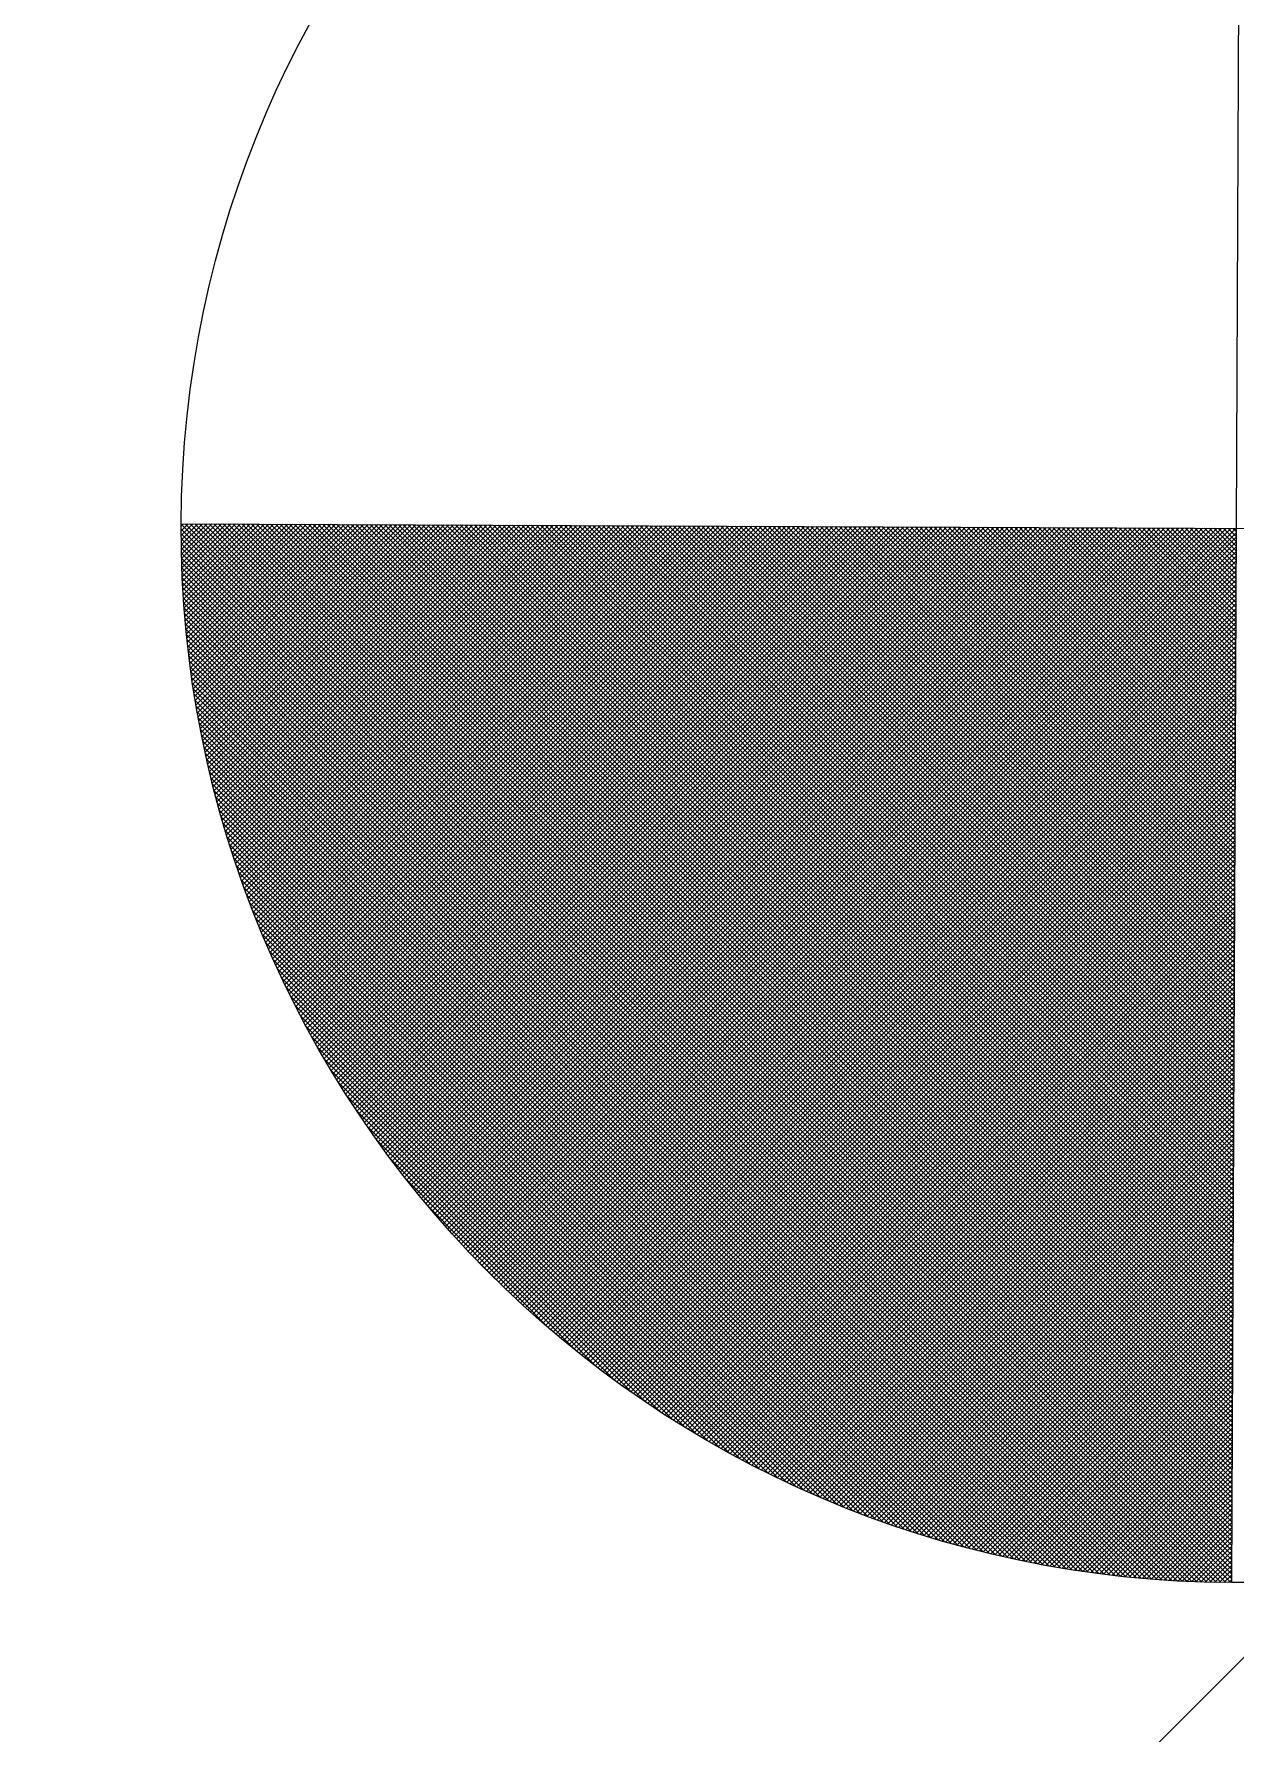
# Model space of a CAD drawing. Header units: inches. Extents: x 567115 to 582893, y 124948 to 133566.
# Drawn here: x 580458.84 to 580460.602, y 130661.039 to 130663.533 of the extents above; entities that cross this region are included whole.
import ezdxf

# ---------------------------------------------------------------- set-up
doc = ezdxf.new("R2010")
doc.units = ezdxf.units.IN
doc.header["$MEASUREMENT"] = 0
for name, color, linetype in [('BOARD', 3, 'Continuous'), ('kazeb', 15, 'Continuous'), ('LIGHTING', 3, 'Continuous')]:
    doc.layers.add(name, color=color, linetype=linetype)

# ---------------------------------------------------------------- blocks, each defined once
blk = doc.blocks.new('BOARD1')
at = {"layer": 'BOARD', "color": 30}
for p, q in [((-9.994, -31.2997), (-9.994, -27.1122)), ((-12.0878, -29.2059), (-7.9003, -29.2059)), ((-9.994, -29.2122), (-9.9878, -29.2059)), ((-9.994, -29.2216), (-9.9784, -29.2059)), ((-9.994, -29.231), (-9.969, -29.2059)), ((-9.994, -29.2404), (-9.9596, -29.2059)), ((-9.994, -29.2498), (-9.9502, -29.2059)), ((-9.994, -29.2592), (-9.9408, -29.2059)), ((-9.994, -29.2686), (-9.9313, -29.2059)), ((-9.994, -29.2781), (-9.9219, -29.2059)), ((-9.994, -29.2875), (-9.9125, -29.2059)), ((-9.994, -29.2969), (-9.9031, -29.2059)), ((-9.994, -29.3063), (-9.8937, -29.2059)), ((-9.994, -29.3157), (-9.8843, -29.2059)), ((-9.994, -29.3251), (-9.8749, -29.2059)), ((-9.994, -29.3345), (-9.8655, -29.2059)), ((-9.994, -29.3439), (-9.8561, -29.2059)), ((-9.994, -29.3533), (-9.8467, -29.2059)), ((-9.994, -29.3627), (-9.8373, -29.2059)), ((-9.994, -29.3721), (-9.8278, -29.2059)), ((-9.994, -29.3816), (-9.8184, -29.2059)), ((-9.994, -29.391), (-9.809, -29.2059)), ((-9.994, -29.4004), (-9.7996, -29.2059)), ((-9.994, -29.4098), (-9.7902, -29.2059)), ((-9.994, -29.4192), (-9.7808, -29.2059)), ((-9.994, -29.4286), (-9.7714, -29.2059)), ((-9.994, -29.438), (-9.762, -29.2059)), ((-9.994, -29.4474), (-9.7526, -29.2059)), ((-9.994, -29.4568), (-9.7432, -29.2059)), ((-9.994, -29.4662), (-9.7338, -29.2059)), ((-9.994, -29.4756), (-9.7244, -29.2059)), ((-9.994, -29.485), (-9.7149, -29.2059)), ((-9.994, -29.4945), (-9.7055, -29.2059)), ((-9.994, -29.5039), (-9.6961, -29.2059)), ((-9.994, -29.5133), (-9.6867, -29.2059)), ((-9.994, -29.5227), (-9.6773, -29.2059)), ((-9.994, -29.5321), (-9.6679, -29.2059)), ((-9.994, -29.5415), (-9.6585, -29.2059)), ((-9.994, -29.5509), (-9.6491, -29.2059)), ((-9.994, -29.5603), (-9.6397, -29.2059)), ((-9.994, -29.5697), (-9.6303, -29.2059)), ((-9.994, -29.5791), (-9.6209, -29.2059)), ((-9.994, -29.5885), (-9.6115, -29.2059)), ((-9.994, -29.5979), (-9.602, -29.2059)), ((-9.994, -29.6074), (-9.5926, -29.2059)), ((-9.994, -29.6168), (-9.5832, -29.2059)), ((-9.994, -29.6262), (-9.5738, -29.2059)), ((-9.994, -29.6356), (-9.5644, -29.2059)), ((-9.994, -29.645), (-9.555, -29.2059)), ((-9.994, -29.6544), (-9.5456, -29.2059)), ((-9.994, -29.6638), (-9.5362, -29.2059)), ((-9.994, -29.6732), (-9.5268, -29.2059)), ((-9.994, -29.6826), (-9.5174, -29.2059)), ((-9.994, -29.692), (-9.508, -29.2059)), ((-9.994, -29.7014), (-9.4986, -29.2059)), ((-9.994, -29.7108), (-9.4891, -29.2059)), ((-9.994, -29.7203), (-9.4797, -29.2059)), ((-9.994, -29.7297), (-9.4703, -29.2059)), ((-9.994, -29.7391), (-9.4609, -29.2059)), ((-9.994, -29.7485), (-9.4515, -29.2059)), ((-9.994, -29.7579), (-9.4421, -29.2059)), ((-9.994, -29.7673), (-9.4327, -29.2059)), ((-9.994, -29.7767), (-9.4233, -29.2059)), ((-9.994, -29.7861), (-9.4139, -29.2059)), ((-9.994, -29.7955), (-9.4045, -29.2059)), ((-9.994, -29.8049), (-9.3951, -29.2059)), ((-9.994, -29.8143), (-9.3857, -29.2059)), ((-9.994, -29.8237), (-9.3762, -29.2059)), ((-9.994, -29.8332), (-9.3668, -29.2059)), ((-9.994, -29.8426), (-9.3574, -29.2059)), ((-9.994, -29.852), (-9.348, -29.2059)), ((-9.994, -29.8614), (-9.3386, -29.2059)), ((-9.994, -29.8708), (-9.3292, -29.2059)), ((-9.994, -29.8802), (-9.3198, -29.2059)), ((-9.994, -29.8896), (-9.3104, -29.2059)), ((-9.994, -29.899), (-9.301, -29.2059)), ((-9.994, -29.9084), (-9.2916, -29.2059)), ((-9.994, -29.9178), (-9.2822, -29.2059)), ((-9.994, -29.9272), (-9.2727, -29.2059)), ((-9.994, -29.9367), (-9.2633, -29.2059)), ((-9.994, -29.9461), (-9.2539, -29.2059)), ((-9.994, -29.9555), (-9.2445, -29.2059)), ((-9.994, -29.9649), (-9.2351, -29.2059)), ((-9.994, -29.9743), (-9.2257, -29.2059)), ((-9.994, -29.9837), (-9.2163, -29.2059)), ((-9.994, -29.9931), (-9.2069, -29.2059)), ((-9.994, -30.0025), (-9.1975, -29.2059)), ((-9.994, -30.0119), (-9.1881, -29.2059)), ((-9.994, -30.0213), (-9.1787, -29.2059)), ((-9.994, -30.0307), (-9.1693, -29.2059)), ((-9.994, -30.0401), (-9.1598, -29.2059)), ((-9.994, -30.0496), (-9.1504, -29.2059)), ((-9.994, -30.059), (-9.141, -29.2059)), ((-9.994, -30.0684), (-9.1316, -29.2059)), ((-9.994, -30.0778), (-9.1222, -29.2059)), ((-9.994, -30.0872), (-9.1128, -29.2059)), ((-9.994, -30.0966), (-9.1034, -29.2059)), ((-9.994, -30.106), (-9.094, -29.2059)), ((-9.994, -30.1154), (-9.0846, -29.2059)), ((-9.994, -30.1248), (-9.0752, -29.2059)), ((-9.994, -30.1342), (-9.0658, -29.2059)), ((-9.994, -30.1436), (-9.0564, -29.2059)), ((-9.994, -30.153), (-9.0469, -29.2059)), ((-9.994, -30.1625), (-9.0375, -29.2059)), ((-9.994, -30.1719), (-9.0281, -29.2059)), ((-9.994, -30.1813), (-9.0187, -29.2059)), ((-9.994, -30.1907), (-9.0093, -29.2059)), ((-9.994, -30.2001), (-8.9999, -29.2059)), ((-9.994, -30.2095), (-8.9905, -29.2059)), ((-9.994, -30.2189), (-8.9811, -29.2059)), ((-9.994, -30.2283), (-8.9717, -29.2059)), ((-9.994, -30.2377), (-8.9623, -29.2059)), ((-9.994, -30.2471), (-8.9529, -29.2059)), ((-9.994, -30.2565), (-8.9435, -29.2059)), ((-9.994, -30.2659), (-8.934, -29.2059)), ((-9.994, -30.2754), (-8.9246, -29.2059)), ((-9.994, -30.2848), (-8.9152, -29.2059)), ((-9.994, -30.2942), (-8.9058, -29.2059)), ((-9.994, -30.3036), (-8.8964, -29.2059)), ((-9.994, -30.313), (-8.887, -29.2059)), ((-9.994, -30.3224), (-8.8776, -29.2059)), ((-9.994, -30.3318), (-8.8682, -29.2059)), ((-9.994, -30.3412), (-8.8588, -29.2059)), ((-9.994, -30.3506), (-8.8494, -29.2059)), ((-9.994, -30.36), (-8.84, -29.2059)), ((-9.994, -30.3694), (-8.8306, -29.2059)), ((-9.994, -30.3788), (-8.8211, -29.2059)), ((-9.994, -30.3883), (-8.8117, -29.2059)), ((-9.994, -30.3977), (-8.8023, -29.2059)), ((-9.994, -30.4071), (-8.7929, -29.2059)), ((-9.994, -30.4165), (-8.7835, -29.2059)), ((-9.994, -30.4259), (-8.7741, -29.2059)), ((-9.994, -30.4353), (-8.7647, -29.2059)), ((-9.994, -30.4447), (-8.7553, -29.2059)), ((-9.994, -30.4541), (-8.7459, -29.2059)), ((-9.994, -30.4635), (-8.7365, -29.2059)), ((-9.994, -30.4729), (-8.7271, -29.2059)), ((-9.994, -30.4823), (-8.7176, -29.2059)), ((-9.994, -30.4918), (-8.7082, -29.2059)), ((-9.994, -30.5012), (-8.6988, -29.2059)), ((-9.994, -30.5106), (-8.6894, -29.2059)), ((-9.994, -30.52), (-8.68, -29.2059)), ((-9.994, -30.5294), (-8.6706, -29.2059)), ((-9.994, -30.5388), (-8.6612, -29.2059)), ((-9.994, -30.5482), (-8.6518, -29.2059)), ((-9.994, -30.5576), (-8.6424, -29.2059)), ((-9.994, -30.567), (-8.633, -29.2059)), ((-9.994, -30.5764), (-8.6236, -29.2059)), ((-9.994, -30.5858), (-8.6142, -29.2059)), ((-9.994, -30.5952), (-8.6047, -29.2059)), ((-9.994, -30.6047), (-8.5953, -29.2059)), ((-9.994, -30.6141), (-8.5859, -29.2059)), ((-9.994, -30.6235), (-8.5765, -29.2059)), ((-9.994, -30.6329), (-8.5671, -29.2059)), ((-9.994, -30.6423), (-8.5577, -29.2059)), ((-9.994, -30.6517), (-8.5483, -29.2059)), ((-9.994, -30.6611), (-8.5389, -29.2059)), ((-9.994, -30.6705), (-8.5295, -29.2059)), ((-9.994, -30.6799), (-8.5201, -29.2059)), ((-9.994, -30.6893), (-8.5107, -29.2059)), ((-9.994, -30.6987), (-8.5013, -29.2059)), ((-9.994, -30.7081), (-8.4918, -29.2059)), ((-9.994, -30.7176), (-8.4824, -29.2059)), ((-9.994, -30.727), (-8.473, -29.2059)), ((-9.994, -30.7364), (-8.4636, -29.2059)), ((-9.994, -30.7458), (-8.4542, -29.2059)), ((-9.994, -30.7552), (-8.4448, -29.2059)), ((-9.994, -30.7646), (-8.4354, -29.2059)), ((-9.994, -30.774), (-8.426, -29.2059)), ((-9.994, -30.7834), (-8.4166, -29.2059)), ((-9.994, -30.7928), (-8.4072, -29.2059)), ((-9.994, -30.8022), (-8.3978, -29.2059)), ((-9.994, -30.8116), (-8.3884, -29.2059)), ((-9.994, -30.821), (-8.3789, -29.2059)), ((-9.994, -30.8305), (-8.3695, -29.2059)), ((-9.994, -30.8399), (-8.3601, -29.2059)), ((-9.994, -30.8493), (-8.3507, -29.2059)), ((-9.994, -30.8587), (-8.3413, -29.2059)), ((-9.994, -30.8681), (-8.3319, -29.2059)), ((-9.994, -30.8775), (-8.3225, -29.2059)), ((-9.994, -30.8869), (-8.3131, -29.2059)), ((-9.994, -30.8963), (-8.3037, -29.2059)), ((-9.994, -30.9057), (-8.2943, -29.2059)), ((-9.994, -30.9151), (-8.2849, -29.2059)), ((-9.994, -30.9245), (-8.2755, -29.2059)), ((-9.994, -30.934), (-8.266, -29.2059)), ((-9.994, -30.9434), (-8.2566, -29.2059)), ((-9.994, -30.9528), (-8.2472, -29.2059)), ((-9.994, -30.9622), (-8.2378, -29.2059)), ((-9.994, -30.9716), (-8.2284, -29.2059)), ((-9.994, -30.981), (-8.219, -29.2059)), ((-9.994, -30.9904), (-8.2096, -29.2059)), ((-9.994, -30.9998), (-8.2002, -29.2059)), ((-9.994, -31.0092), (-8.1908, -29.2059)), ((-9.994, -31.0186), (-8.1814, -29.2059)), ((-9.994, -31.028), (-8.172, -29.2059)), ((-9.994, -31.0374), (-8.1625, -29.2059)), ((-9.994, -31.0469), (-8.1531, -29.2059)), ((-9.994, -31.0563), (-8.1437, -29.2059)), ((-9.994, -31.0657), (-8.1343, -29.2059)), ((-9.994, -31.0751), (-8.1249, -29.2059)), ((-9.994, -31.0845), (-8.1155, -29.2059)), ((-9.994, -31.0939), (-8.1061, -29.2059)), ((-9.994, -31.1033), (-8.0967, -29.2059)), ((-9.994, -31.1127), (-8.0873, -29.2059)), ((-9.994, -31.1221), (-8.0779, -29.2059)), ((-9.994, -31.1315), (-8.0685, -29.2059)), ((-9.994, -31.1409), (-8.0591, -29.2059)), ((-9.994, -31.1503), (-8.0496, -29.2059)), ((-9.994, -31.1598), (-8.0402, -29.2059)), ((-9.994, -31.1692), (-8.0308, -29.2059)), ((-9.994, -31.1786), (-8.0214, -29.2059)), ((-9.994, -31.188), (-8.012, -29.2059)), ((-9.994, -31.1974), (-8.0026, -29.2059)), ((-9.994, -31.2068), (-7.9932, -29.2059)), ((-9.994, -31.2162), (-7.9838, -29.2059)), ((-9.994, -31.2256), (-7.9744, -29.2059)), ((-9.994, -31.235), (-7.965, -29.2059)), ((-9.994, -31.2444), (-7.9556, -29.2059)), ((-9.994, -31.2538), (-7.9462, -29.2059)), ((-9.994, -31.2632), (-7.9367, -29.2059)), ((-9.994, -31.2727), (-7.9273, -29.2059)), ((-9.994, -31.2821), (-7.9179, -29.2059)), ((-9.994, -31.2915), (-7.9085, -29.2059)), ((-8.5138, -30.6867), (-9.994, -29.2065)), ((-8.5185, -30.6914), (-9.994, -29.2159)), ((-8.5233, -30.6961), (-9.994, -29.2253)), ((-8.528, -30.7008), (-9.994, -29.2347)), ((-9.9929, -31.2997), (-7.9003, -29.2071)), ((-8.5091, -30.682), (-9.9852, -29.2059)), ((-9.9834, -31.2997), (-7.9003, -29.2166)), ((-8.5044, -30.6773), (-9.9758, -29.2059)), ((-9.9739, -31.2996), (-7.9004, -29.2261)), ((-8.4998, -30.6725), (-9.9664, -29.2059)), ((-9.9644, -31.2995), (-7.9005, -29.2356)), ((-8.4951, -30.6678), (-9.957, -29.2059)), ((-8.4905, -30.663), (-9.9475, -29.2059)), ((-8.4859, -30.6582), (-9.9381, -29.2059)), ((-8.4812, -30.6534), (-9.9287, -29.2059)), ((-8.4767, -30.6486), (-9.9193, -29.2059)), ((-8.4721, -30.6438), (-9.9099, -29.2059)), ((-8.4675, -30.6389), (-9.9005, -29.2059)), ((-8.463, -30.6341), (-9.8911, -29.2059)), ((-8.4584, -30.6292), (-9.8817, -29.2059)), ((-8.4539, -30.6243), (-9.8723, -29.2059)), ((-8.4494, -30.6194), (-9.8629, -29.2059)), ((-8.4449, -30.6145), (-9.8535, -29.2059)), ((-8.4405, -30.6096), (-9.8441, -29.2059)), ((-8.436, -30.6046), (-9.8346, -29.2059)), ((-8.4316, -30.5996), (-9.8252, -29.2059)), ((-8.4271, -30.5947), (-9.8158, -29.2059)), ((-8.4227, -30.5897), (-9.8064, -29.2059)), ((-8.4183, -30.5846), (-9.797, -29.2059)), ((-8.4139, -30.5796), (-9.7876, -29.2059)), ((-8.4096, -30.5746), (-9.7782, -29.2059)), ((-8.4052, -30.5695), (-9.7688, -29.2059)), ((-8.4009, -30.5645), (-9.7594, -29.2059)), ((-8.3965, -30.5594), (-9.75, -29.2059)), ((-8.3922, -30.5543), (-9.7406, -29.2059)), ((-8.3879, -30.5492), (-9.7312, -29.2059)), ((-8.3837, -30.544), (-9.7217, -29.2059)), ((-8.3794, -30.5389), (-9.7123, -29.2059)), ((-8.3752, -30.5337), (-9.7029, -29.2059)), ((-8.3709, -30.5285), (-9.6935, -29.2059)), ((-8.3667, -30.5233), (-9.6841, -29.2059)), ((-8.3625, -30.5181), (-9.6747, -29.2059)), ((-8.3583, -30.5129), (-9.6653, -29.2059)), ((-8.3542, -30.5077), (-9.6559, -29.2059)), ((-8.35, -30.5024), (-9.6465, -29.2059)), ((-8.3459, -30.4972), (-9.6371, -29.2059)), ((-8.3417, -30.4919), (-9.6277, -29.2059)), ((-8.3376, -30.4866), (-9.6183, -29.2059)), ((-8.3335, -30.4813), (-9.6088, -29.2059)), ((-8.3294, -30.4759), (-9.5994, -29.2059)), ((-8.3254, -30.4706), (-9.59, -29.2059)), ((-8.3213, -30.4652), (-9.5806, -29.2059)), ((-8.3173, -30.4599), (-9.5712, -29.2059)), ((-8.3133, -30.4545), (-9.5618, -29.2059)), ((-8.3093, -30.4491), (-9.5524, -29.2059)), ((-8.3053, -30.4436), (-9.543, -29.2059)), ((-8.3013, -30.4382), (-9.5336, -29.2059)), ((-8.2974, -30.4327), (-9.5242, -29.2059)), ((-8.2934, -30.4273), (-9.5148, -29.2059)), ((-8.2895, -30.4218), (-9.5053, -29.2059)), ((-8.2856, -30.4163), (-9.4959, -29.2059)), ((-8.2817, -30.4108), (-9.4865, -29.2059)), ((-8.2778, -30.4053), (-9.4771, -29.2059)), ((-8.274, -30.3997), (-9.4677, -29.2059)), ((-8.2701, -30.3941), (-9.4583, -29.2059)), ((-8.2663, -30.3886), (-9.4489, -29.2059)), ((-8.2625, -30.383), (-9.4395, -29.2059)), ((-8.2587, -30.3774), (-9.4301, -29.2059)), ((-8.2549, -30.3717), (-9.4207, -29.2059)), ((-8.2511, -30.3661), (-9.4113, -29.2059)), ((-8.2474, -30.3604), (-9.4019, -29.2059)), ((-8.2436, -30.3548), (-9.3924, -29.2059)), ((-8.2399, -30.3491), (-9.383, -29.2059)), ((-8.2362, -30.3434), (-9.3736, -29.2059)), ((-8.2325, -30.3377), (-9.3642, -29.2059)), ((-8.2288, -30.3319), (-9.3548, -29.2059)), ((-8.2252, -30.3262), (-9.3454, -29.2059)), ((-8.2215, -30.3204), (-9.336, -29.2059)), ((-8.2179, -30.3146), (-9.3266, -29.2059)), ((-8.2143, -30.3088), (-9.3172, -29.2059)), ((-8.2107, -30.303), (-9.3078, -29.2059)), ((-8.2071, -30.2972), (-9.2984, -29.2059)), ((-8.2036, -30.2913), (-9.289, -29.2059)), ((-8.2, -30.2854), (-9.2795, -29.2059)), ((-8.1965, -30.2796), (-9.2701, -29.2059)), ((-8.193, -30.2737), (-9.2607, -29.2059)), ((-8.1895, -30.2678), (-9.2513, -29.2059)), ((-8.186, -30.2618), (-9.2419, -29.2059)), ((-8.1826, -30.2559), (-9.2325, -29.2059)), ((-8.1791, -30.2499), (-9.2231, -29.2059)), ((-8.1757, -30.2439), (-9.2137, -29.2059)), ((-8.1723, -30.2379), (-9.2043, -29.2059)), ((-8.1689, -30.2319), (-9.1949, -29.2059)), ((-8.1655, -30.2259), (-9.1855, -29.2059)), ((-8.1622, -30.2198), (-9.1761, -29.2059)), ((-8.1588, -30.2138), (-9.1666, -29.2059)), ((-8.1555, -30.2077), (-9.1572, -29.2059)), ((-8.1522, -30.2016), (-9.1478, -29.2059)), ((-8.1489, -30.1955), (-9.1384, -29.2059)), ((-8.1456, -30.1893), (-9.129, -29.2059)), ((-8.1424, -30.1832), (-9.1196, -29.2059)), ((-8.1391, -30.177), (-9.1102, -29.2059)), ((-8.1359, -30.1708), (-9.1008, -29.2059)), ((-8.1327, -30.1646), (-9.0914, -29.2059)), ((-8.1295, -30.1584), (-9.082, -29.2059)), ((-8.1263, -30.1522), (-9.0726, -29.2059)), ((-8.1232, -30.1459), (-9.0632, -29.2059)), ((-8.12, -30.1397), (-9.0537, -29.2059)), ((-8.1169, -30.1334), (-9.0443, -29.2059)), ((-8.1138, -30.1271), (-9.0349, -29.2059)), ((-8.1107, -30.1207), (-9.0255, -29.2059)), ((-8.1077, -30.1144), (-9.0161, -29.2059)), ((-8.1046, -30.108), (-9.0067, -29.2059)), ((-8.1016, -30.1017), (-8.9973, -29.2059)), ((-8.0986, -30.0953), (-8.9879, -29.2059)), ((-8.0956, -30.0889), (-8.9785, -29.2059)), ((-8.0926, -30.0824), (-8.9691, -29.2059)), ((-8.0896, -30.076), (-8.9597, -29.2059)), ((-8.0867, -30.0695), (-8.9502, -29.2059)), ((-8.0838, -30.063), (-8.9408, -29.2059)), ((-8.0809, -30.0565), (-8.9314, -29.2059)), ((-8.078, -30.05), (-8.922, -29.2059)), ((-8.0751, -30.0435), (-8.9126, -29.2059)), ((-8.0723, -30.0369), (-8.9032, -29.2059)), ((-8.0694, -30.0303), (-8.8938, -29.2059)), ((-8.0666, -30.0237), (-8.8844, -29.2059)), ((-8.0638, -30.0171), (-8.875, -29.2059)), ((-8.061, -30.0105), (-8.8656, -29.2059)), ((-8.0583, -30.0038), (-8.8562, -29.2059)), ((-8.0556, -29.9972), (-8.8468, -29.2059)), ((-8.0528, -29.9905), (-8.8373, -29.2059)), ((-8.0501, -29.9837), (-8.8279, -29.2059)), ((-8.0475, -29.977), (-8.8185, -29.2059)), ((-8.0448, -29.9703), (-8.8091, -29.2059)), ((-8.0422, -29.9635), (-8.7997, -29.2059)), ((-8.0395, -29.9567), (-8.7903, -29.2059)), ((-8.0369, -29.9499), (-8.7809, -29.2059)), ((-8.0344, -29.9431), (-8.7715, -29.2059)), ((-8.0318, -29.9362), (-8.7621, -29.2059)), ((-8.0293, -29.9294), (-8.7527, -29.2059)), ((-8.0267, -29.9225), (-8.7433, -29.2059)), ((-8.0242, -29.9156), (-8.7339, -29.2059)), ((-8.0217, -29.9086), (-8.7244, -29.2059)), ((-8.0193, -29.9017), (-8.715, -29.2059)), ((-8.0168, -29.8947), (-8.7056, -29.2059)), ((-8.0144, -29.8877), (-8.6962, -29.2059)), ((-8.012, -29.8807), (-8.6868, -29.2059)), ((-8.0096, -29.8737), (-8.6774, -29.2059)), ((-8.0073, -29.8667), (-8.668, -29.2059)), ((-8.0049, -29.8596), (-8.6586, -29.2059)), ((-8.0026, -29.8525), (-8.6492, -29.2059)), ((-8.0003, -29.8454), (-8.6398, -29.2059)), ((-7.9981, -29.8382), (-8.6304, -29.2059)), ((-7.9958, -29.8311), (-8.621, -29.2059)), ((-7.9936, -29.8239), (-8.6115, -29.2059)), ((-7.9914, -29.8167), (-8.6021, -29.2059)), ((-7.9892, -29.8095), (-8.5927, -29.2059)), ((-7.987, -29.8023), (-8.5833, -29.2059)), ((-7.9849, -29.795), (-8.5739, -29.2059)), ((-7.9827, -29.7877), (-8.5645, -29.2059)), ((-7.9806, -29.7804), (-8.5551, -29.2059)), ((-7.9786, -29.7731), (-8.5457, -29.2059)), ((-7.9765, -29.7657), (-8.5363, -29.2059)), ((-7.9745, -29.7583), (-8.5269, -29.2059)), ((-7.9725, -29.7509), (-8.5175, -29.2059)), ((-7.9705, -29.7435), (-8.5081, -29.2059)), ((-7.9685, -29.7361), (-8.4986, -29.2059)), ((-7.9666, -29.7286), (-8.4892, -29.2059)), ((-7.9647, -29.7211), (-8.4798, -29.2059)), ((-7.9628, -29.7136), (-8.4704, -29.2059)), ((-7.9609, -29.706), (-8.461, -29.2059)), ((-8.5328, -30.7054), (-9.994, -29.2441)), ((-8.5375, -30.71), (-9.994, -29.2535)), ((-8.5423, -30.7147), (-9.994, -29.2629)), ((-8.5471, -30.7193), (-9.994, -29.2724)), ((-9.9549, -31.2993), (-7.9007, -29.2451)), ((-9.9452, -31.2991), (-7.9009, -29.2547)), ((-9.9356, -31.2989), (-7.9011, -29.2644)), ((-8.5519, -30.7239), (-9.994, -29.2818)), ((-8.5568, -30.7284), (-9.994, -29.2912)), ((-8.5616, -30.733), (-9.994, -29.3006)), ((-9.9259, -31.2986), (-7.9014, -29.2741)), ((-9.9161, -31.2982), (-7.9018, -29.2839)), ((-9.9063, -31.2979), (-7.9021, -29.2937)), ((-9.8965, -31.2974), (-7.9026, -29.3035)), ((-8.5665, -30.7376), (-9.994, -29.31)), ((-8.5714, -30.7421), (-9.994, -29.3194)), ((-8.5762, -30.7466), (-9.994, -29.3288)), ((-8.5812, -30.7511), (-9.994, -29.3382)), ((-9.8866, -31.2969), (-7.9031, -29.3134)), ((-9.8767, -31.2964), (-7.9036, -29.3233)), ((-9.8667, -31.2958), (-7.9042, -29.3333)), ((-8.5861, -30.7556), (-9.994, -29.3476)), ((-8.591, -30.7601), (-9.994, -29.357)), ((-8.596, -30.7645), (-9.994, -29.3664)), ((-9.8566, -31.2952), (-7.9048, -29.3434)), ((-9.8465, -31.2945), (-7.9055, -29.3535)), ((-9.8364, -31.2937), (-7.9062, -29.3636)), ((-9.8262, -31.2929), (-7.907, -29.3738)), ((-8.6009, -30.769), (-9.994, -29.3758)), ((-8.6059, -30.7734), (-9.994, -29.3853)), ((-8.6109, -30.7778), (-9.994, -29.3947)), ((-8.6159, -30.7822), (-9.994, -29.4041)), ((-9.8159, -31.2921), (-7.9079, -29.3841)), ((-9.8056, -31.2912), (-7.9088, -29.3944)), ((-9.7952, -31.2902), (-7.9098, -29.4048)), ((-8.621, -30.7866), (-9.994, -29.4135)), ((-8.626, -30.7909), (-9.994, -29.4229)), ((-8.6311, -30.7953), (-9.994, -29.4323)), ((-9.7848, -31.2892), (-7.9108, -29.4152)), ((-9.7743, -31.2881), (-7.9119, -29.4257)), ((-9.7638, -31.287), (-7.913, -29.4362)), ((-8.6361, -30.7996), (-9.994, -29.4417)), ((-8.6412, -30.8039), (-9.994, -29.4511)), ((-8.6463, -30.8083), (-9.994, -29.4605)), ((-8.6514, -30.8125), (-9.994, -29.4699)), ((-9.7531, -31.2858), (-7.9142, -29.4468)), ((-9.7425, -31.2845), (-7.9155, -29.4575)), ((-9.7317, -31.2832), (-7.9168, -29.4683)), ((-8.6566, -30.8168), (-9.994, -29.4793)), ((-8.6617, -30.8211), (-9.994, -29.4887)), ((-8.6669, -30.8253), (-9.994, -29.4982)), ((-8.6721, -30.8296), (-9.994, -29.5076)), ((-9.7209, -31.2818), (-7.9182, -29.4791)), ((-9.7101, -31.2803), (-7.9197, -29.4899)), ((-9.6991, -31.2788), (-7.9212, -29.5009)), ((-8.6772, -30.8338), (-9.994, -29.517)), ((-8.6825, -30.838), (-9.994, -29.5264)), ((-8.6877, -30.8422), (-9.994, -29.5358)), ((-9.6881, -31.2772), (-7.9228, -29.5119)), ((-9.6771, -31.2756), (-7.9244, -29.5229)), ((-9.6659, -31.2738), (-7.9262, -29.5341)), ((-8.6929, -30.8463), (-9.994, -29.5452)), ((-8.6982, -30.8505), (-9.994, -29.5546)), ((-8.7034, -30.8546), (-9.994, -29.564)), ((-8.7087, -30.8587), (-9.994, -29.5734)), ((-9.6547, -31.272), (-7.928, -29.5453)), ((-9.6434, -31.2701), (-7.9299, -29.5566)), ((-9.632, -31.2682), (-7.9318, -29.568)), ((-8.714, -30.8628), (-9.994, -29.5828)), ((-8.7193, -30.8669), (-9.994, -29.5922)), ((-8.7247, -30.871), (-9.994, -29.6016)), ((-9.6206, -31.2661), (-7.9339, -29.5794)), ((-9.609, -31.264), (-7.936, -29.591)), ((-9.5974, -31.2618), (-7.9382, -29.6026)), ((-8.73, -30.8751), (-9.994, -29.6111)), ((-8.7354, -30.8791), (-9.994, -29.6205)), ((-8.7408, -30.8832), (-9.994, -29.6299)), ((-8.7462, -30.8872), (-9.994, -29.6393)), ((-9.5857, -31.2595), (-7.9405, -29.6143)), ((-9.5739, -31.2571), (-7.9429, -29.6261)), ((-9.5621, -31.2546), (-7.9454, -29.6379)), ((-8.7516, -30.8912), (-9.994, -29.6487)), ((-8.757, -30.8952), (-9.994, -29.6581)), ((-8.7624, -30.8991), (-9.994, -29.6675)), ((-8.7679, -30.9031), (-9.994, -29.6769)), ((-9.5501, -31.2521), (-7.9479, -29.6499)), ((-9.538, -31.2494), (-7.9506, -29.662)), ((-9.5259, -31.2467), (-7.9533, -29.6741)), ((-8.7733, -30.907), (-9.994, -29.6863)), ((-8.7788, -30.9109), (-9.994, -29.6957)), ((-8.7843, -30.9149), (-9.994, -29.7051)), ((-9.5136, -31.2438), (-7.9562, -29.6864)), ((-9.5012, -31.2409), (-7.9591, -29.6988)), ((-9.4888, -31.2378), (-7.9622, -29.7112)), ((-8.7899, -30.9187), (-9.994, -29.7146)), ((-8.7954, -30.9226), (-9.994, -29.724)), ((-8.8009, -30.9265), (-9.994, -29.7334)), ((-8.8065, -30.9303), (-9.994, -29.7428)), ((-9.4762, -31.2346), (-7.9654, -29.7238)), ((-9.4635, -31.2314), (-7.9686, -29.7365)), ((-8.8121, -30.9342), (-9.994, -29.7522)), ((-8.8177, -30.938), (-9.994, -29.7616)), ((-8.8233, -30.9418), (-9.994, -29.771)), ((-9.4507, -31.228), (-7.972, -29.7493)), ((-9.4378, -31.2244), (-7.9756, -29.7622)), ((-9.4247, -31.2208), (-7.9792, -29.7753)), ((-8.8289, -30.9455), (-9.994, -29.7804)), ((-8.8345, -30.9493), (-9.994, -29.7898)), ((-8.8402, -30.9531), (-9.994, -29.7992)), ((-8.8459, -30.9568), (-9.994, -29.8086)), ((-9.4115, -31.217), (-7.983, -29.7884)), ((-9.3982, -31.2131), (-7.9869, -29.8018)), ((-8.8516, -30.9605), (-9.994, -29.818)), ((-8.8573, -30.9642), (-9.994, -29.8275)), ((-8.863, -30.9679), (-9.994, -29.8369)), ((-8.8687, -30.9716), (-9.994, -29.8463)), ((-9.3848, -31.2091), (-7.9909, -29.8152)), ((-9.3712, -31.2049), (-7.9951, -29.8288)), ((-9.3574, -31.2006), (-7.9994, -29.8425)), ((-8.8745, -30.9752), (-9.994, -29.8557)), ((-8.8803, -30.9789), (-9.994, -29.8651)), ((-8.8861, -30.9825), (-9.994, -29.8745)), ((-9.3435, -31.1961), (-8.0039, -29.8564)), ((-9.3295, -31.1914), (-8.0086, -29.8705)), ((-8.8919, -30.9861), (-9.994, -29.8839)), ((-8.8977, -30.9897), (-9.994, -29.8933)), ((-8.9035, -30.9933), (-9.994, -29.9027)), ((-8.9094, -30.9968), (-9.994, -29.9121)), ((-9.3153, -31.1866), (-8.0134, -29.8847)), ((-9.3009, -31.1816), (-8.0184, -29.8991)), ((-9.2863, -31.1764), (-8.0236, -29.9137)), ((-8.9152, -31.0004), (-9.994, -29.9215)), ((-8.9211, -31.0039), (-9.994, -29.9309)), ((-8.927, -31.0074), (-9.994, -29.9404)), ((-9.2715, -31.1711), (-8.0289, -29.9285)), ((-9.2565, -31.1655), (-8.0345, -29.9435)), ((-8.9329, -31.0109), (-9.994, -29.9498)), ((-8.9389, -31.0144), (-9.994, -29.9592)), ((-8.9448, -31.0178), (-9.994, -29.9686)), ((-8.9508, -31.0213), (-9.994, -29.978)), ((-9.2413, -31.1597), (-8.0403, -29.9587)), ((-9.2259, -31.1537), (-8.0463, -29.9741)), ((-8.9568, -31.0247), (-9.994, -29.9874)), ((-8.9628, -31.0281), (-9.994, -29.9968)), ((-8.9688, -31.0315), (-9.994, -30.0062)), ((-9.2102, -31.1474), (-8.0526, -29.9898)), ((-9.1943, -31.1409), (-8.059, -30.0057)), ((-8.9748, -31.0349), (-9.994, -30.0156)), ((-8.9809, -31.0382), (-9.994, -30.025)), ((-8.9869, -31.0416), (-9.994, -30.0344)), ((-8.993, -31.0449), (-9.994, -30.0438)), ((-9.1782, -31.1342), (-8.0658, -30.0218)), ((-9.1617, -31.1271), (-8.0729, -30.0383)), ((-8.9991, -31.0482), (-9.994, -30.0533)), ((-9.0052, -31.0515), (-9.994, -30.0627)), ((-9.0114, -31.0548), (-9.994, -30.0721)), ((-9.0175, -31.058), (-9.994, -30.0815)), ((-9.145, -31.1198), (-8.0802, -30.055)), ((-9.1279, -31.1121), (-8.0879, -30.0721)), ((-9.0237, -31.0613), (-9.994, -30.0909)), ((-9.0299, -31.0645), (-9.994, -30.1003)), ((-9.0361, -31.0677), (-9.994, -30.1097)), ((-9.1105, -31.1041), (-8.0959, -30.0895)), ((-9.0927, -31.0957), (-8.1043, -30.1073)), ((-9.0423, -31.0709), (-9.994, -30.1191)), ((-9.0485, -31.074), (-9.994, -30.1285)), ((-9.0548, -31.0772), (-9.994, -30.1379)), ((-9.0611, -31.0803), (-9.994, -30.1473)), ((-9.0745, -31.0869), (-8.1131, -30.1255)), ((-9.0558, -31.0777), (-8.1223, -30.1442)), ((-9.0674, -31.0834), (-9.994, -30.1567)), ((-9.0737, -31.0865), (-9.994, -30.1662)), ((-9.08, -31.0896), (-9.994, -30.1756)), ((-9.0367, -31.068), (-8.132, -30.1633)), ((-9.0171, -31.0578), (-8.1422, -30.1829)), ((-9.0863, -31.0927), (-9.994, -30.185)), ((-9.0927, -31.0957), (-9.994, -30.1944)), ((-9.0991, -31.0988), (-9.994, -30.2038)), ((-9.1055, -31.1018), (-9.994, -30.2132)), ((-8.9969, -31.047), (-8.153, -30.2031)), ((-9.1119, -31.1048), (-9.994, -30.2226)), ((-9.1183, -31.1077), (-9.994, -30.232)), ((-9.1248, -31.1107), (-9.994, -30.2414)), ((-9.1312, -31.1136), (-9.994, -30.2508)), ((-8.976, -31.0355), (-8.1645, -30.224)), ((-8.9544, -31.0233), (-8.1766, -30.2456)), ((-9.1377, -31.1166), (-9.994, -30.2602)), ((-9.1442, -31.1195), (-9.994, -30.2697)), ((-9.1508, -31.1224), (-9.994, -30.2791)), ((-8.932, -31.0103), (-8.1897, -30.268)), ((-9.1573, -31.1252), (-9.994, -30.2885)), ((-9.1639, -31.1281), (-9.994, -30.2979)), ((-9.1704, -31.1309), (-9.994, -30.3073)), ((-9.177, -31.1337), (-9.994, -30.3167)), ((-9.1837, -31.1365), (-9.994, -30.3261)), ((-9.1903, -31.1393), (-9.994, -30.3355)), ((-9.1969, -31.142), (-9.994, -30.3449)), ((-9.2036, -31.1448), (-9.994, -30.3543)), ((-9.2103, -31.1475), (-9.994, -30.3637)), ((-9.217, -31.1502), (-9.994, -30.3731)), ((-9.2238, -31.1528), (-9.994, -30.3826)), ((-9.2305, -31.1555), (-9.994, -30.392)), ((-9.2373, -31.1581), (-9.994, -30.4014)), ((-9.2441, -31.1608), (-9.994, -30.4108)), ((-9.2509, -31.1634), (-9.994, -30.4202)), ((-9.2577, -31.1659), (-9.994, -30.4296)), ((-9.2646, -31.1685), (-9.994, -30.439)), ((-9.2714, -31.171), (-9.994, -30.4484)), ((-9.2783, -31.1736), (-9.994, -30.4578)), ((-9.2852, -31.1761), (-9.994, -30.4672)), ((-9.2921, -31.1785), (-9.994, -30.4766)), ((-9.2991, -31.181), (-9.994, -30.486)), ((-9.3061, -31.1834), (-9.994, -30.4955)), ((-9.3131, -31.1858), (-9.994, -30.5049)), ((-9.3201, -31.1882), (-9.994, -30.5143)), ((-9.3271, -31.1906), (-9.994, -30.5237)), ((-9.3342, -31.193), (-9.994, -30.5331)), ((-9.3412, -31.1953), (-9.994, -30.5425))]:
    blk.add_line(p, q, dxfattribs=at)
at = {"layer": 'BOARD'}
for p, q in [((-7.9591, -29.6985), (-8.4516, -29.2059)), ((-7.9572, -29.6909), (-8.4422, -29.2059)), ((-7.9554, -29.6833), (-8.4328, -29.2059)), ((-7.9537, -29.6757), (-8.4234, -29.2059)), ((-7.9519, -29.668), (-8.414, -29.2059)), ((-7.9502, -29.6603), (-8.4046, -29.2059)), ((-7.9485, -29.6526), (-8.3951, -29.2059)), ((-7.9468, -29.6449), (-8.3857, -29.2059)), ((-7.9452, -29.6371), (-8.3763, -29.2059)), ((-7.9436, -29.6293), (-8.3669, -29.2059)), ((-7.942, -29.6215), (-8.3575, -29.2059)), ((-7.9404, -29.6137), (-8.3481, -29.2059)), ((-7.9388, -29.6058), (-8.3387, -29.2059)), ((-7.9373, -29.5979), (-8.3293, -29.2059)), ((-7.9358, -29.59), (-8.3199, -29.2059)), ((-7.9344, -29.5821), (-8.3105, -29.2059)), ((-7.9329, -29.5741), (-8.3011, -29.2059)), ((-7.9315, -29.5661), (-8.2917, -29.2059)), ((-7.9301, -29.5581), (-8.2822, -29.2059)), ((-7.9288, -29.55), (-8.2728, -29.2059)), ((-7.9274, -29.5419), (-8.2634, -29.2059)), ((-7.9261, -29.5338), (-8.254, -29.2059)), ((-7.9249, -29.5257), (-8.2446, -29.2059)), ((-7.9236, -29.5175), (-8.2352, -29.2059)), ((-7.9224, -29.5093), (-8.2258, -29.2059)), ((-7.9212, -29.5011), (-8.2164, -29.2059)), ((-7.9201, -29.4929), (-8.207, -29.2059)), ((-7.9189, -29.4846), (-8.1976, -29.2059)), ((-7.9178, -29.4763), (-8.1882, -29.2059)), ((-7.9168, -29.4679), (-8.1788, -29.2059)), ((-7.9157, -29.4596), (-8.1693, -29.2059)), ((-7.9147, -29.4512), (-8.1599, -29.2059)), ((-7.9137, -29.4427), (-8.1505, -29.2059)), ((-7.9128, -29.4343), (-8.1411, -29.2059)), ((-7.9119, -29.4258), (-8.1317, -29.2059)), ((-7.911, -29.4173), (-8.1223, -29.2059)), ((-7.9101, -29.4087), (-8.1129, -29.2059)), ((-7.9093, -29.4001), (-8.1035, -29.2059)), ((-7.9085, -29.3915), (-8.0941, -29.2059)), ((-7.9078, -29.3828), (-8.0847, -29.2059)), ((-7.9071, -29.3741), (-8.0753, -29.2059)), ((-7.9064, -29.3654), (-8.0659, -29.2059)), ((-7.9057, -29.3567), (-8.0564, -29.2059)), ((-7.9051, -29.3479), (-8.047, -29.2059)), ((-7.9045, -29.339), (-8.0376, -29.2059)), ((-7.904, -29.3302), (-8.0282, -29.2059)), ((-7.9035, -29.3213), (-8.0188, -29.2059)), ((-7.903, -29.3123), (-8.0094, -29.2059)), ((-7.9026, -29.3034), (-8, -29.2059)), ((-7.9022, -29.2944), (-7.9906, -29.2059)), ((-7.9018, -29.2853), (-7.9812, -29.2059)), ((-7.9015, -29.2762), (-7.9718, -29.2059)), ((-7.9012, -29.2671), (-7.9624, -29.2059)), ((-7.9009, -29.2579), (-7.953, -29.2059)), ((-7.9007, -29.2487), (-7.9435, -29.2059)), ((-7.9006, -29.2395), (-7.9341, -29.2059)), ((-7.9004, -29.2302), (-7.9247, -29.2059)), ((-7.9004, -29.2209), (-7.9153, -29.2059)), ((-7.9003, -29.2115), (-7.9059, -29.2059)), ((-8.9086, -30.9964), (-8.2036, -30.2913)), ((-8.8842, -30.9813), (-8.2187, -30.3158)), ((-8.8584, -30.9649), (-8.2351, -30.3416)), ((-8.8309, -30.9469), (-8.2531, -30.369)), ((-8.8015, -30.9269), (-8.2731, -30.3985)), ((-8.7694, -30.9042), (-8.2958, -30.4306)), ((-8.7336, -30.8778), (-8.3222, -30.4664)), ((-8.692, -30.8456), (-8.3544, -30.508)), ((-9.3483, -31.1976), (-9.994, -30.5519)), ((-9.3554, -31.1999), (-9.994, -30.5613)), ((-9.3626, -31.2022), (-9.994, -30.5707)), ((-9.3697, -31.2044), (-9.994, -30.5801)), ((-8.6394, -30.8024), (-8.3976, -30.5606)), ((-9.3769, -31.2067), (-9.994, -30.5895)), ((-9.3841, -31.2089), (-9.994, -30.5989)), ((-9.3913, -31.2111), (-9.994, -30.6084)), ((-9.3986, -31.2132), (-9.994, -30.6178)), ((-9.4058, -31.2154), (-9.994, -30.6272)), ((-9.4131, -31.2175), (-9.994, -30.6366)), ((-9.4204, -31.2196), (-9.994, -30.646)), ((-9.4278, -31.2217), (-9.994, -30.6554)), ((-9.4351, -31.2237), (-9.994, -30.6648)), ((-9.4425, -31.2257), (-9.994, -30.6742)), ((-9.4499, -31.2277), (-9.994, -30.6836)), ((-8.5406, -30.713), (-8.487, -30.6594)), ((-9.4573, -31.2297), (-9.994, -30.693)), ((-9.4648, -31.2317), (-9.994, -30.7024)), ((-9.4723, -31.2336), (-9.994, -30.7118)), ((-9.4798, -31.2355), (-9.994, -30.7213)), ((-9.4873, -31.2374), (-9.994, -30.7307)), ((-9.4948, -31.2393), (-9.994, -30.7401)), ((-9.5024, -31.2411), (-9.994, -30.7495)), ((-9.51, -31.243), (-9.994, -30.7589)), ((-9.5176, -31.2448), (-9.994, -30.7683)), ((-9.5252, -31.2465), (-9.994, -30.7777)), ((-9.5329, -31.2483), (-9.994, -30.7871)), ((-9.5406, -31.25), (-9.994, -30.7965)), ((-9.5483, -31.2517), (-9.994, -30.8059)), ((-9.556, -31.2534), (-9.994, -30.8153)), ((-9.5638, -31.255), (-9.994, -30.8248)), ((-9.5716, -31.2566), (-9.994, -30.8342)), ((-9.5794, -31.2582), (-9.994, -30.8436)), ((-9.5872, -31.2598), (-9.994, -30.853)), ((-9.5951, -31.2613), (-9.994, -30.8624)), ((-9.603, -31.2628), (-9.994, -30.8718)), ((-9.6109, -31.2643), (-9.994, -30.8812)), ((-9.6189, -31.2658), (-9.994, -30.8906)), ((-9.6268, -31.2672), (-9.994, -30.9)), ((-9.6348, -31.2686), (-9.994, -30.9094)), ((-9.6429, -31.27), (-9.994, -30.9188)), ((-9.6509, -31.2714), (-9.994, -30.9282)), ((-9.659, -31.2727), (-9.994, -30.9377)), ((-9.6671, -31.274), (-9.994, -30.9471)), ((-9.6752, -31.2753), (-9.994, -30.9565)), ((-9.6834, -31.2765), (-9.994, -30.9659)), ((-9.6916, -31.2777), (-9.994, -30.9753)), ((-9.6998, -31.2789), (-9.994, -30.9847)), ((-9.7081, -31.2801), (-9.994, -30.9941)), ((-9.7164, -31.2812), (-9.994, -31.0035)), ((-9.7247, -31.2823), (-9.994, -31.0129)), ((-9.733, -31.2834), (-9.994, -31.0223)), ((-9.7414, -31.2844), (-9.994, -31.0317)), ((-9.7498, -31.2854), (-9.994, -31.0411)), ((-9.7582, -31.2864), (-9.994, -31.0506)), ((-9.7667, -31.2873), (-9.994, -31.06)), ((-9.7752, -31.2882), (-9.994, -31.0694)), ((-9.7837, -31.2891), (-9.994, -31.0788)), ((-9.7923, -31.2899), (-9.994, -31.0882)), ((-9.8009, -31.2908), (-9.994, -31.0976)), ((-9.8095, -31.2915), (-9.994, -31.107)), ((-9.8182, -31.2923), (-9.994, -31.1164)), ((-9.8269, -31.293), (-9.994, -31.1258)), ((-9.8356, -31.2937), (-9.994, -31.1352)), ((-9.8444, -31.2943), (-9.994, -31.1446)), ((-9.8531, -31.2949), (-9.994, -31.154)), ((-9.862, -31.2955), (-9.994, -31.1635)), ((-9.8708, -31.2961), (-9.994, -31.1729)), ((-9.8798, -31.2966), (-9.994, -31.1823)), ((-9.8887, -31.297), (-9.994, -31.1917)), ((-9.8977, -31.2975), (-9.994, -31.2011)), ((-9.9067, -31.2979), (-9.994, -31.2105)), ((-9.9157, -31.2982), (-9.994, -31.2199)), ((-9.9248, -31.2985), (-9.994, -31.2293)), ((-9.9339, -31.2988), (-9.994, -31.2387)), ((-9.9431, -31.2991), (-9.994, -31.2481)), ((-9.9523, -31.2993), (-9.994, -31.2575)), ((-9.9616, -31.2994), (-9.994, -31.2669)), ((-9.9708, -31.2996), (-9.994, -31.2764)), ((-9.9802, -31.2996), (-9.994, -31.2858)), ((-9.9895, -31.2997), (-9.994, -31.2952))]:
    blk.add_line(p, q, dxfattribs=at)
blk.add_ellipse((-9.994, -29.2059), major_axis=(-1.4805, 1.4805), ratio=1, start_param=3.926991, end_param=10.210176, dxfattribs=at)

msp = doc.modelspace()

# ---------------------------------------------------------------- hatches: boundary and pattern name
at = {"layer": 'kazeb'}
h = msp.add_hatch(dxfattribs=at)
h.set_pattern_fill('ANSI33', color=256, scale=150, style=0)
edge = h.paths.add_edge_path()
edge.add_line((582109.5657, 128632.0391), (582109.5657, 128392.0391))
edge.add_line((582109.5657, 128392.0391), (578320.5656, 128392.0391))
edge.add_line((578320.5656, 128392.0391), (578320.5656, 128690.539))
edge.add_line((578320.5656, 128690.539), (578793.5656, 128690.539))
edge.add_line((578793.5656, 128690.539), (578793.5656, 129021.0391))
edge.add_line((578793.5656, 129021.0391), (578726.0656, 129021.0391))
edge.add_line((578726.0656, 129021.0391), (578726.0656, 129420.5391))
edge.add_line((578726.0656, 129420.5391), (578793.5656, 129420.5391))
edge.add_line((578793.5656, 129420.5391), (578793.5656, 129646.7496))
edge.add_arc((578599.4741, 129621.0492), 195.7856, 7.54287, 86.850822)
edge.add_line((578610.2298, 129816.5391), (577001.0656, 129816.5391))
edge.add_line((577001.0656, 129816.5391), (577001.0656, 129854.0391))
edge.add_line((577001.0656, 129854.0391), (576904.0656, 129854.0391))
edge.add_line((576904.0656, 129854.0391), (576905.7405, 130029.0391))
edge.add_line((576905.7405, 130029.0391), (577001.0656, 130029.0391))
edge.add_line((577001.0656, 130029.0391), (577001.0656, 130066.5391))
edge.add_line((577001.0656, 130066.5391), (580046.5656, 130066.5391))
edge.add_line((580046.5656, 130066.5391), (580046.5656, 131114.0391))
edge.add_line((580046.5656, 131114.0391), (580126.5656, 131114.0391))
edge.add_line((580126.5656, 131114.0391), (580126.5656, 131169.5391))
edge.add_line((580126.5656, 131169.5391), (580340.3448, 131169.5391))
edge.add_line((580340.3448, 131169.5391), (580346.5655, 131169.5391))
edge.add_line((580346.5655, 131169.5391), (580393.5656, 131169.5391))
edge.add_line((580393.5656, 131169.5391), (580393.5656, 128632.0391))
edge.add_line((580393.5656, 128632.0391), (582109.5657, 128632.0391))
edge = h.paths.add_edge_path(flags=16)
edge.add_line((578993.5656, 128632.0391), (580058.6877, 128632.0391))
edge.add_line((580058.6877, 128632.0391), (580058.4434, 129716.5391))
edge.add_arc((579958.6085, 129716.7312), 99.8351, 359.889764, 448.663273)
edge.add_line((579960.9375, 129816.5391), (578993.5656, 129816.5391))
edge.add_line((578993.5656, 129816.5391), (578993.5656, 128632.0391))
h = msp.add_hatch(dxfattribs=at)
h.set_pattern_fill('ANSI37,_I', color=256, scale=150, style=2)
h.set_pattern_definition([(45, (0, 0), (-13.25825215, 13.25825215), []), (135, (0, 0), (-13.25825215, -13.25825215), [])])
h.paths.add_polyline_path([(580474.0656, 130492.0391), (580393.5782, 130492.0392), (580393.5828, 131106.0391), (580474.0656, 131106.0391)])

# ---------------------------------------------------------------- block references
at = {"layer": 'LIGHTING', "linetype": 'Continuous', "ltscale": 7, "xscale": 0.738630000007106, "yscale": 0.738630000007106, "zscale": 0.738630000007106, "rotation": 269.7461492860658}
msp.add_blockref('BOARD1', (580482.1418, 130655.3302), dxfattribs=at)

doc.saveas('drawing.dxf')
